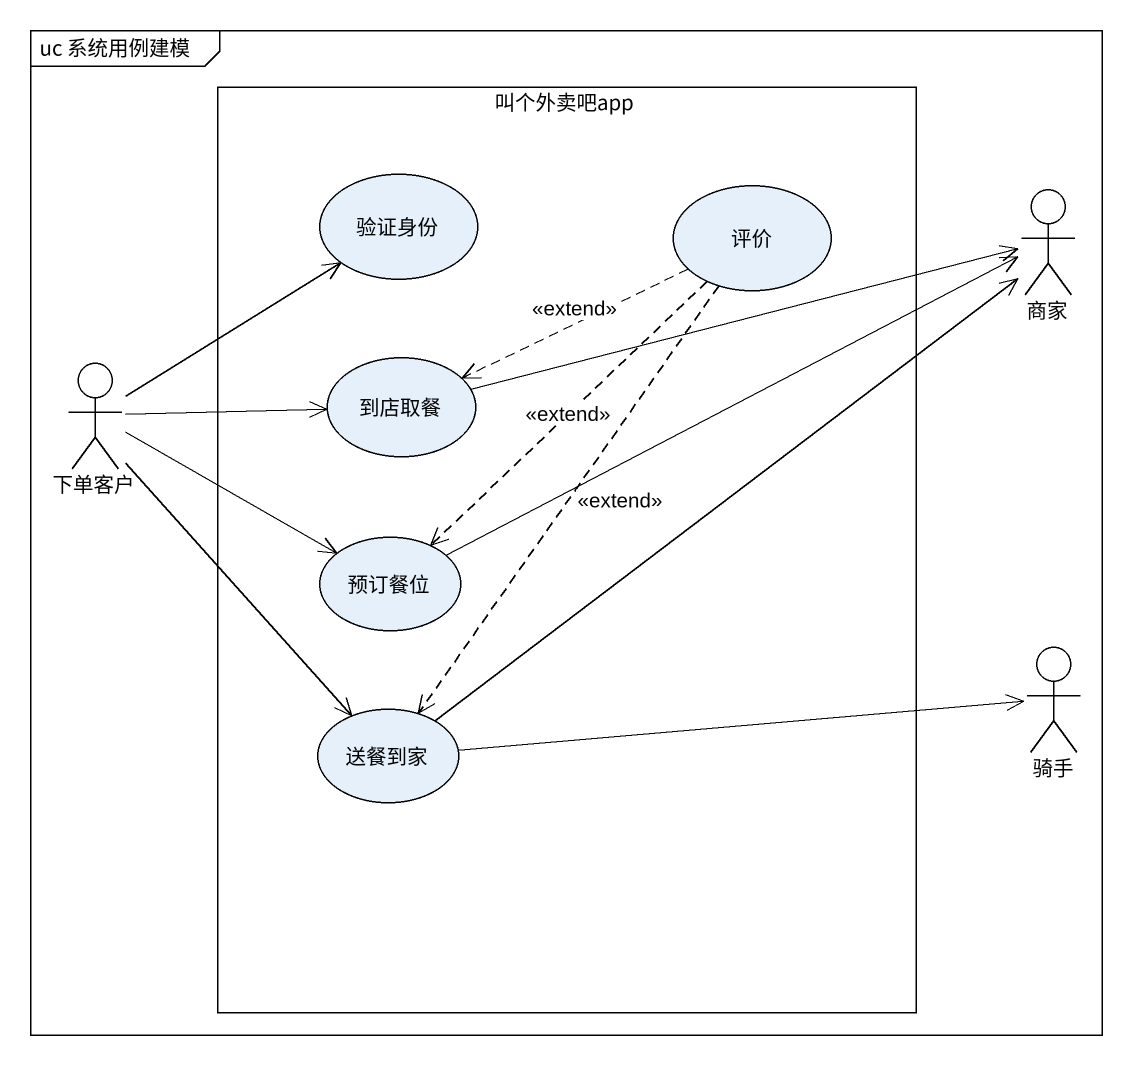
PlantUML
@startuml
mainframe uc 系统用例建模
rectangle 叫个外卖吧app {
  usecase 验证身份
  usecase 评价
  usecase 到店取餐
  usecase 预订餐位
  usecase 送餐到家
}
actor 商家
actor 下单客户
actor 骑手
评价 .left.> 到店取餐 : <<extend>>
评价 ..> 预订餐位 : <<extend>>
评价 ..> 送餐到家 : <<extend>>
下单客户 -up-> 验证身份
下单客户 -right-> 到店取餐
下单客户 -right-> 预订餐位
下单客户 --> 送餐到家
到店取餐 -right-> 商家
预订餐位 -right-> 商家
送餐到家 -up-> 商家
送餐到家 -right-> 骑手
@enduml
